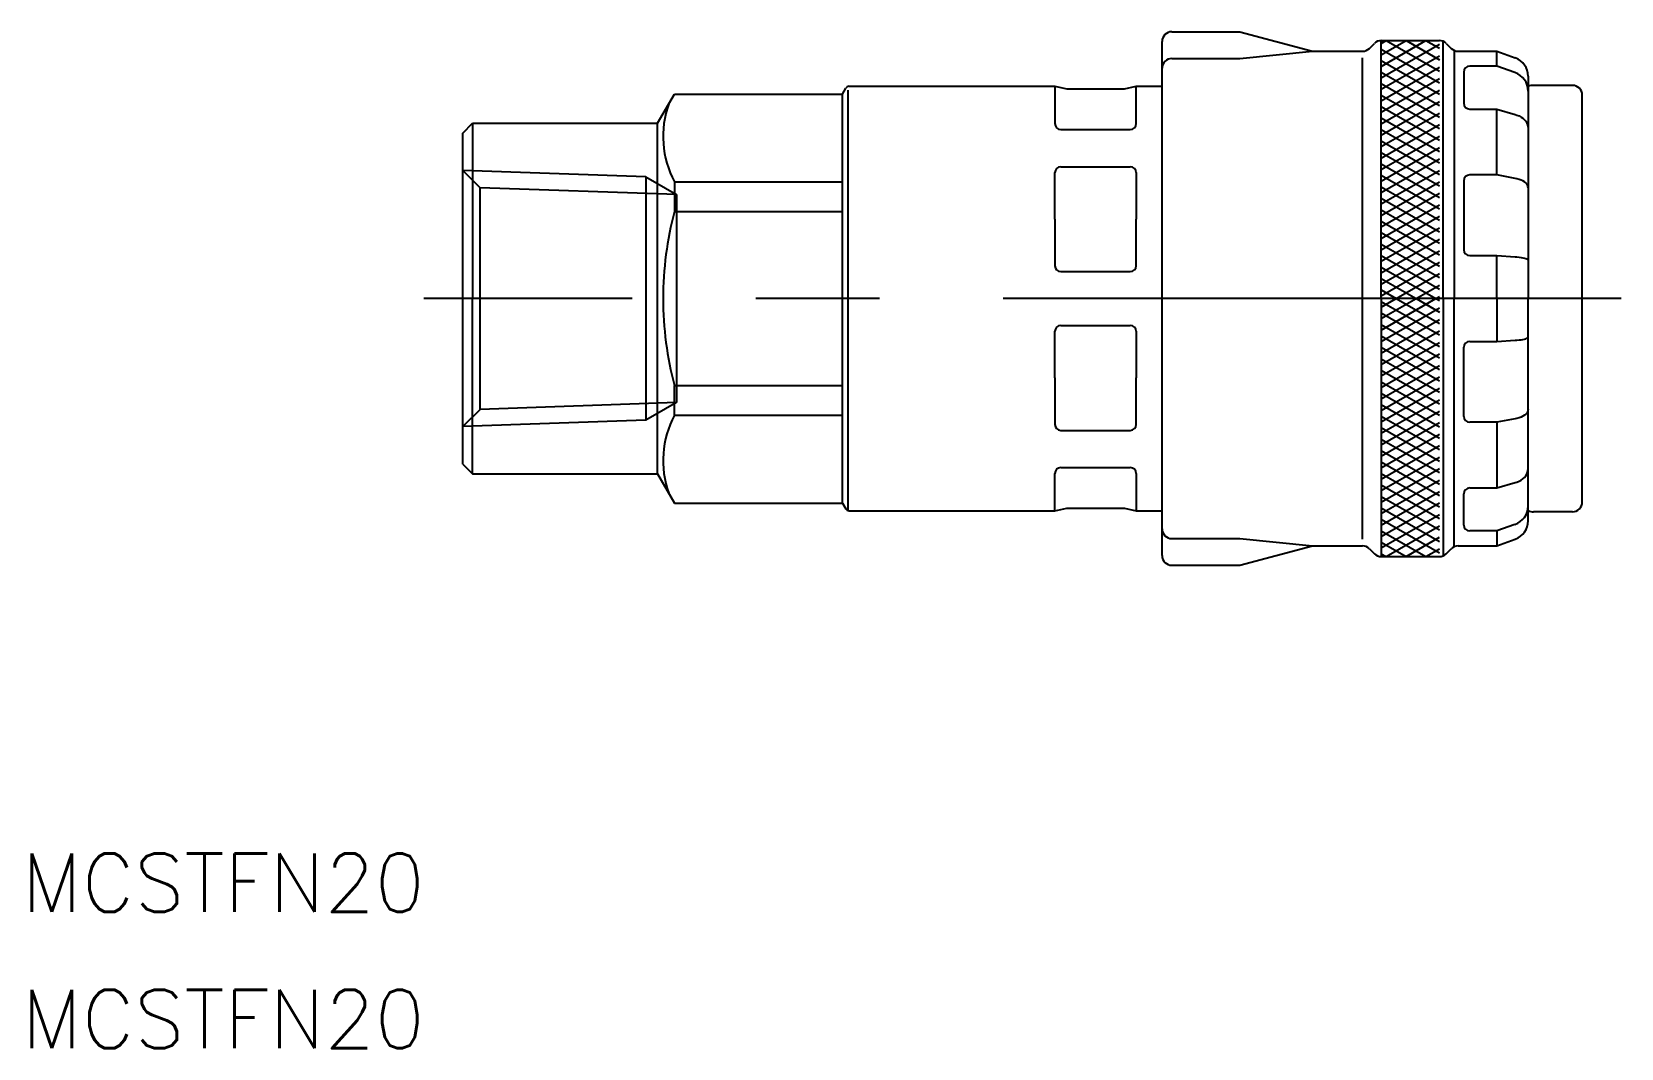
# Model space of a CAD drawing. Extents: x -22.1 to 59.5, y -38.5 to 13.7.
import ezdxf

# ---------------------------------------------------------------- set-up
doc = ezdxf.new("R2010")
doc.units = 0
doc.linetypes.add('CENTER', pattern=[50.8, 31.75, -6.35, 6.35, -6.35])
doc.linetypes.add('DASHED', pattern=[19.05, 12.7, -6.35])
doc.layers.get('0').update_dxf_attribs({"linetype": 'CONTINUOUS'})
doc.layers.add('CENTER', color=1, linetype='CENTER')
doc.styles.get("Standard").update_dxf_attribs({"font": 'txt.shx', "height": 3, "bigfont": 'bigfont.shx'})

msp = doc.modelspace()

# ---------------------------------------------------------------- linework, layer by layer
at = {"color": 7, "linetype": 'CONTINUOUS'}
for p, q in [((35.918, -13.2), (35.918, 13.2)), ((36.418, 13.7), (39.918, 13.7)), ((36.418, 13.7), (39.918, 13.7)), ((39.918, 13.7), (43.65, 12.7)), ((39.918, 13.7), (43.65, 12.7)), ((46.565, 12.846), (46.822, 13.104)), ((46.565, 12.846), (46.822, 13.104)), ((47.175, 0), (47.175, 13.25)), ((47.175, 13.25), (50.161, 13.25)), ((47.175, 13.25), (50.161, 13.25)), ((47.175, 13.103), (47.43, 13.25)), ((47.175, 12.514), (48.45, 13.25)), ((47.175, 11.925), (49.47, 13.25)), ((47.43, 13.25), (50.159, 11.674)), ((48.45, 13.25), (50.159, 12.263)), ((49.47, 13.25), (50.159, 12.852)), ((50.348, 0), (50.348, 13.214)), ((50.515, 13.104), (50.772, 12.846)), ((50.515, 13.104), (50.772, 12.846)), ((36.418, 12.325), (39.918, 12.325)), ((36.418, 12.325), (39.918, 12.325)), ((39.918, 12.325), (43.65, 12.7)), ((39.918, 12.325), (43.65, 12.7)), ((43.65, 12.7), (46.211, 12.7)), ((43.65, 12.7), (46.211, 12.7)), ((46.211, -12.36), (46.211, 12.357)), ((47.175, 11.337), (50.159, 13.059)), ((47.175, 0), (47.175, 12.853)), ((47.175, 12.808), (50.159, 11.086)), ((47.175, 10.748), (50.159, 12.47)), ((50.348, 0), (50.348, 12.897)), ((50.918, 12.7), (50.918, 0)), ((50.918, 12.604), (50.918, 0)), ((51.125, 12.7), (53.118, 12.7)), ((51.125, 12.7), (53.118, 12.7)), ((53.118, 11.934), (53.118, 12.7)), ((53.118, 11.934), (53.118, 12.7)), ((53.118, 12.7), (54.06, 12.357)), ((53.118, 12.7), (54.06, 12.357)), ((35.918, 11.825), (35.918, 11.825)), ((35.918, 11.825), (35.918, 11.825)), ((47.175, 12.219), (50.159, 10.497)), ((47.175, 10.159), (50.159, 11.881)), ((47.175, 11.63), (50.159, 9.908)), ((51.418, 11.634), (51.418, 10.029)), ((51.418, 11.634), (51.418, 10.029)), ((53.118, 11.934), (51.718, 11.934)), ((53.118, 11.934), (51.718, 11.934)), ((54.042, 11.602), (53.118, 11.934)), ((54.042, 11.602), (53.118, 11.934)), ((19.5, 10.5), (19.673, 10.8)), ((19.5, 10.5), (19.673, 10.8)), ((19.786, -10.891), (19.786, 10.7)), ((19.846, 10.9), (30.412, 10.9)), ((19.846, 10.9), (30.412, 10.9)), ((30.412, 10.9), (30.412, 8.982)), ((30.412, 10.9), (30.412, 8.982)), ((30.412, 10.9), (31.018, 10.773)), ((30.412, 10.9), (31.018, 10.773)), ((31.018, 10.773), (33.979, 10.773)), ((31.018, 10.773), (33.979, 10.773)), ((33.979, 10.773), (34.585, 10.9)), ((33.979, 10.773), (34.585, 10.9)), ((34.585, 8.982), (34.585, 10.9)), ((34.585, 8.982), (34.585, 10.9)), ((34.585, 10.9), (35.918, 10.9)), ((34.585, 10.9), (35.918, 10.9)), ((47.175, 9.57), (50.159, 11.293)), ((47.175, 11.042), (50.159, 9.319)), ((47.175, 8.981), (50.159, 10.704)), ((54.718, 11.417), (54.718, 0)), ((54.718, 11.417), (54.718, 0)), ((57, 10.95), (55, 10.95)), ((57, 10.95), (55, 10.95)), ((10, 9), (10.866, 10.5)), ((10, 9), (10.866, 10.5)), ((10.866, 10.5), (19.5, 10.5)), ((10.866, 10.5), (19.5, 10.5)), ((19.5, -10.5), (19.5, 10.5)), ((47.175, 10.453), (50.159, 8.73)), ((47.175, 8.392), (50.159, 10.115)), ((47.175, 9.864), (50.159, 8.141)), ((57.5, -10.45), (57.5, 10.45)), ((0, 8.5), (0.5, 9)), ((0, 8.5), (0.5, 9)), ((0.5, 9), (0.5, 0)), ((0.5, 9), (0.5, 0)), ((0.5, 9), (0.5, 0)), ((0.5, 9), (0.5, 0)), ((0.5, 9), (10, 9)), ((0.5, 9), (10, 9)), ((10, -9), (10, 9)), ((47.175, 7.803), (50.159, 9.526)), ((47.175, 9.275), (50.159, 7.552)), ((51.718, 9.729), (53.118, 9.729)), ((51.718, 9.729), (53.118, 9.729)), ((53.118, 6.35), (53.118, 9.729)), ((53.118, 6.35), (53.118, 9.729)), ((53.118, 9.729), (54.06, 9.453)), ((53.118, 9.729), (54.06, 9.453)), ((54.06, 9.453), (54.144, 9.426)), ((54.06, 9.453), (54.144, 9.426)), ((54.144, 9.426), (54.254, 9.38)), ((54.144, 9.426), (54.254, 9.38)), ((54.254, 9.38), (54.356, 9.323)), ((54.254, 9.38), (54.356, 9.323)), ((54.356, 9.323), (54.447, 9.257)), ((54.356, 9.323), (54.447, 9.257)), ((54.447, 9.257), (54.527, 9.183)), ((54.447, 9.257), (54.527, 9.183)), ((54.527, 9.183), (54.595, 9.102)), ((54.527, 9.183), (54.595, 9.102)), ((54.595, 9.102), (54.648, 9.015)), ((54.595, 9.102), (54.648, 9.015)), ((54.648, 9.015), (54.687, 8.923)), ((54.648, 9.015), (54.687, 8.923)), ((0, -8.5), (0, 8.5)), ((30.712, 8.682), (34.285, 8.682)), ((30.712, 8.682), (34.285, 8.682)), ((47.175, 7.214), (50.159, 8.937)), ((47.175, 8.686), (50.159, 6.963)), ((47.175, 6.625), (50.159, 8.348)), ((54.687, 8.923), (54.71, 8.829)), ((54.687, 8.923), (54.71, 8.829)), ((54.71, 8.829), (54.718, 8.733)), ((54.71, 8.829), (54.718, 8.733)), ((47.175, 8.097), (50.159, 6.374)), ((47.175, 6.036), (50.159, 7.759)), ((47.175, 7.508), (50.159, 5.785)), ((30.712, 6.768), (34.285, 6.768)), ((30.712, 6.768), (34.285, 6.768)), ((47.175, 5.448), (50.159, 7.17)), ((47.175, 6.919), (50.159, 5.197)), ((47.175, 4.859), (50.159, 6.581)), ((10.866, 5.991), (19.5, 5.991)), ((10.866, 5.991), (19.5, 5.991)), ((10.866, 5.991), (10.866, 4.472)), ((10.866, 5.991), (10.866, 4.472)), ((30.412, 4.075), (30.412, 6.468)), ((30.412, 4.075), (30.412, 6.468)), ((34.585, 6.468), (34.585, 4.075)), ((34.585, 6.468), (34.585, 4.075)), ((47.175, 6.33), (50.159, 4.608)), ((47.175, 4.27), (50.159, 5.993)), ((47.175, 5.741), (50.159, 4.019)), ((51.418, 6.05), (51.418, 2.505)), ((51.418, 6.05), (51.418, 2.505)), ((53.118, 6.35), (51.718, 6.35)), ((53.118, 6.35), (51.718, 6.35)), ((54.06, 6.17), (53.118, 6.35)), ((54.06, 6.17), (53.118, 6.35)), ((54.144, 6.152), (54.06, 6.17)), ((54.144, 6.152), (54.06, 6.17)), ((54.254, 6.122), (54.144, 6.152)), ((54.254, 6.122), (54.144, 6.152)), ((54.356, 6.085), (54.254, 6.122)), ((54.356, 6.085), (54.254, 6.122)), ((54.447, 6.042), (54.356, 6.085)), ((54.447, 6.042), (54.356, 6.085)), ((54.527, 5.994), (54.447, 6.042)), ((54.527, 5.994), (54.447, 6.042)), ((54.595, 5.941), (54.527, 5.994)), ((54.595, 5.941), (54.527, 5.994)), ((54.648, 5.884), (54.595, 5.941)), ((54.648, 5.884), (54.595, 5.941)), ((54.687, 5.824), (54.648, 5.884)), ((54.687, 5.824), (54.648, 5.884)), ((54.71, 5.763), (54.687, 5.824)), ((54.71, 5.763), (54.687, 5.824)), ((54.718, 5.7), (54.71, 5.763)), ((54.718, 5.7), (54.71, 5.763)), ((47.175, 3.681), (50.159, 5.404)), ((47.175, 5.153), (50.159, 3.43)), ((10.866, 4.472), (19.5, 4.472)), ((10.866, 4.472), (19.5, 4.472)), ((47.175, 3.092), (50.159, 4.815)), ((47.175, 4.564), (50.159, 2.841)), ((47.175, 2.503), (50.159, 4.226)), ((30.412, 4.075), (30.412, 1.683)), ((30.412, 4.075), (30.412, 1.683)), ((34.585, 1.683), (34.585, 4.075)), ((34.585, 1.683), (34.585, 4.075)), ((47.175, 3.975), (50.159, 2.252)), ((47.175, 1.914), (50.159, 3.637)), ((47.175, 3.386), (50.159, 1.663)), ((47.175, 1.325), (50.159, 3.048)), ((47.175, 2.797), (50.159, 1.074)), ((47.175, 0.736), (50.159, 2.459)), ((47.175, 2.208), (50.159, 0.485)), ((47.175, 0.148), (50.159, 1.87)), ((51.718, 2.205), (53.118, 2.205)), ((51.718, 2.205), (53.118, 2.205)), ((53.118, 0), (53.118, 2.205)), ((53.118, 0), (53.118, 2.205)), ((53.118, 2.205), (54.06, 2.143)), ((53.118, 2.205), (54.06, 2.143)), ((54.06, 2.143), (54.144, 2.137)), ((54.06, 2.143), (54.144, 2.137)), ((54.144, 2.137), (54.254, 2.126)), ((54.144, 2.137), (54.254, 2.126)), ((54.254, 2.126), (54.356, 2.113)), ((54.254, 2.126), (54.356, 2.113)), ((54.356, 2.113), (54.447, 2.098)), ((54.356, 2.113), (54.447, 2.098)), ((54.447, 2.098), (54.527, 2.082)), ((54.447, 2.098), (54.527, 2.082)), ((54.527, 2.082), (54.595, 2.063)), ((54.527, 2.082), (54.595, 2.063)), ((54.595, 2.063), (54.648, 2.043)), ((54.595, 2.063), (54.648, 2.043)), ((54.648, 2.043), (54.687, 2.023)), ((54.648, 2.043), (54.687, 2.023)), ((54.687, 2.023), (54.71, 2.001)), ((54.687, 2.023), (54.71, 2.001)), ((54.71, 2.001), (54.718, 1.98)), ((54.71, 2.001), (54.718, 1.98)), ((30.712, 1.383), (34.285, 1.383)), ((30.712, 1.383), (34.285, 1.383)), ((47.175, 1.619), (49.98, 0)), ((47.175, 1.03), (48.96, 0)), ((47.94, 0), (50.159, 1.281)), ((0.5, -9), (0.5, 0)), ((0.5, -9), (0.5, 0)), ((0.5, -9), (0.5, 0)), ((0.5, -9), (0.5, 0)), ((47.175, 0.441), (47.94, 0)), ((47.175, 0), (47.175, -12.853)), ((47.175, 0), (47.175, -13.25)), ((47.175, -0.441), (47.94, 0)), ((47.175, -1.03), (48.96, 0)), ((47.175, -1.619), (49.98, 0)), ((48.96, 0), (50.159, 0.692)), ((48.96, 0), (50.159, -0.692)), ((49.98, 0), (50.159, 0.104)), ((50.348, 0), (50.348, -12.897)), ((50.348, 0), (50.348, -13.214)), ((50.918, -12.604), (50.918, 0)), ((50.918, -12.7), (50.918, 0)), ((53.118, 0), (53.118, -2.205)), ((53.118, 0), (53.118, -2.205)), ((54.718, -11.417), (54.718, 0)), ((54.718, -11.417), (54.718, 0)), ((47.175, -0.148), (50.159, -1.87)), ((47.175, -2.208), (50.159, -0.485)), ((47.175, -0.736), (50.159, -2.459)), ((47.94, 0), (50.159, -1.281)), ((49.98, 0), (50.159, -0.104)), ((30.712, -1.383), (34.285, -1.383)), ((30.712, -1.383), (34.285, -1.383)), ((47.175, -2.797), (50.159, -1.074)), ((47.175, -1.325), (50.159, -3.048)), ((30.412, -4.075), (30.412, -1.683)), ((30.412, -4.075), (30.412, -1.683)), ((34.585, -1.683), (34.585, -4.075)), ((34.585, -1.683), (34.585, -4.075)), ((47.175, -3.386), (50.159, -1.663)), ((47.175, -1.914), (50.159, -3.637)), ((47.175, -3.975), (50.159, -2.252)), ((51.718, -2.205), (53.118, -2.205)), ((51.718, -2.205), (53.118, -2.205)), ((53.118, -2.205), (54.06, -2.143)), ((53.118, -2.205), (54.06, -2.143)), ((54.06, -2.143), (54.144, -2.137)), ((54.06, -2.143), (54.144, -2.137)), ((54.144, -2.137), (54.254, -2.126)), ((54.144, -2.137), (54.254, -2.126)), ((54.254, -2.126), (54.356, -2.113)), ((54.254, -2.126), (54.356, -2.113)), ((54.356, -2.113), (54.447, -2.098)), ((54.356, -2.113), (54.447, -2.098)), ((54.447, -2.098), (54.527, -2.082)), ((54.447, -2.098), (54.527, -2.082)), ((54.527, -2.082), (54.595, -2.063)), ((54.527, -2.082), (54.595, -2.063)), ((54.595, -2.063), (54.648, -2.043)), ((54.595, -2.063), (54.648, -2.043)), ((54.648, -2.043), (54.687, -2.023)), ((54.648, -2.043), (54.687, -2.023)), ((54.687, -2.023), (54.71, -2.001)), ((54.687, -2.023), (54.71, -2.001)), ((54.71, -2.001), (54.718, -1.98)), ((54.71, -2.001), (54.718, -1.98)), ((47.175, -2.503), (50.159, -4.226)), ((47.175, -4.564), (50.159, -2.841)), ((47.175, -3.092), (50.159, -4.815)), ((51.418, -6.05), (51.418, -2.505)), ((51.418, -6.05), (51.418, -2.505)), ((30.412, -4.075), (30.412, -6.468)), ((30.412, -4.075), (30.412, -6.468)), ((34.585, -6.468), (34.585, -4.075)), ((34.585, -6.468), (34.585, -4.075)), ((47.175, -5.153), (50.159, -3.43)), ((47.175, -3.681), (50.159, -5.404)), ((47.175, -5.741), (50.159, -4.019)), ((10.866, -4.472), (19.5, -4.472)), ((10.866, -4.472), (19.5, -4.472)), ((10.866, -5.991), (10.866, -4.472)), ((10.866, -5.991), (10.866, -4.472)), ((47.175, -4.27), (50.159, -5.993)), ((47.175, -6.33), (50.159, -4.608)), ((47.175, -4.859), (50.159, -6.581)), ((47.175, -6.919), (50.159, -5.197)), ((47.175, -5.448), (50.159, -7.17)), ((54.718, -5.7), (54.71, -5.763)), ((54.718, -5.7), (54.71, -5.763)), ((10.866, -5.991), (19.5, -5.991)), ((10.866, -5.991), (19.5, -5.991)), ((47.175, -7.508), (50.159, -5.785)), ((47.175, -6.036), (50.159, -7.759)), ((47.175, -8.097), (50.159, -6.374)), ((53.118, -6.35), (51.718, -6.35)), ((53.118, -6.35), (51.718, -6.35)), ((54.06, -6.17), (53.118, -6.35)), ((54.06, -6.17), (53.118, -6.35)), ((53.118, -6.35), (53.118, -9.729)), ((53.118, -6.35), (53.118, -9.729)), ((54.144, -6.152), (54.06, -6.17)), ((54.144, -6.152), (54.06, -6.17)), ((54.254, -6.122), (54.144, -6.152)), ((54.254, -6.122), (54.144, -6.152)), ((54.356, -6.085), (54.254, -6.122)), ((54.356, -6.085), (54.254, -6.122)), ((54.447, -6.042), (54.356, -6.085)), ((54.447, -6.042), (54.356, -6.085)), ((54.527, -5.994), (54.447, -6.042)), ((54.527, -5.994), (54.447, -6.042)), ((54.595, -5.941), (54.527, -5.994)), ((54.595, -5.941), (54.527, -5.994)), ((54.648, -5.884), (54.595, -5.941)), ((54.648, -5.884), (54.595, -5.941)), ((54.687, -5.824), (54.648, -5.884)), ((54.687, -5.824), (54.648, -5.884)), ((54.71, -5.763), (54.687, -5.824)), ((54.71, -5.763), (54.687, -5.824)), ((30.712, -6.768), (34.285, -6.768)), ((30.712, -6.768), (34.285, -6.768)), ((47.175, -6.625), (50.159, -8.348)), ((47.175, -8.686), (50.159, -6.963)), ((47.175, -7.214), (50.159, -8.937)), ((47.175, -9.275), (50.159, -7.552)), ((47.175, -7.803), (50.159, -9.526)), ((47.175, -9.864), (50.159, -8.141)), ((0, -8.5), (0.5, -9)), ((0, -8.5), (0.5, -9)), ((30.712, -8.682), (34.285, -8.682)), ((30.712, -8.682), (34.285, -8.682)), ((47.175, -8.392), (50.159, -10.115)), ((47.175, -10.453), (50.159, -8.73)), ((54.648, -9.015), (54.687, -8.923)), ((54.648, -9.015), (54.687, -8.923)), ((54.687, -8.923), (54.71, -8.829)), ((54.687, -8.923), (54.71, -8.829)), ((54.71, -8.829), (54.718, -8.733)), ((54.71, -8.829), (54.718, -8.733)), ((0.5, -9), (10, -9)), ((0.5, -9), (10, -9)), ((10, -9), (10.866, -10.5)), ((10, -9), (10.866, -10.5)), ((30.412, -10.9), (30.412, -8.982)), ((30.412, -10.9), (30.412, -8.982)), ((34.585, -8.982), (34.585, -10.9)), ((34.585, -8.982), (34.585, -10.9)), ((47.175, -8.981), (50.159, -10.704)), ((47.175, -11.042), (50.159, -9.319)), ((47.175, -9.57), (50.159, -11.293)), ((51.718, -9.729), (53.118, -9.729)), ((51.718, -9.729), (53.118, -9.729)), ((53.118, -9.729), (54.06, -9.453)), ((53.118, -9.729), (54.06, -9.453)), ((54.06, -9.453), (54.144, -9.426)), ((54.06, -9.453), (54.144, -9.426)), ((54.144, -9.426), (54.254, -9.38)), ((54.144, -9.426), (54.254, -9.38)), ((54.254, -9.38), (54.356, -9.323)), ((54.254, -9.38), (54.356, -9.323)), ((54.356, -9.323), (54.447, -9.257)), ((54.356, -9.323), (54.447, -9.257)), ((54.447, -9.257), (54.527, -9.183)), ((54.447, -9.257), (54.527, -9.183)), ((54.527, -9.183), (54.595, -9.102)), ((54.527, -9.183), (54.595, -9.102)), ((54.595, -9.102), (54.648, -9.015)), ((54.595, -9.102), (54.648, -9.015)), ((10.866, -10.5), (19.5, -10.5)), ((10.866, -10.5), (19.5, -10.5)), ((19.5, -10.5), (19.673, -10.8)), ((19.5, -10.5), (19.673, -10.8)), ((47.175, -11.63), (50.159, -9.908)), ((47.175, -10.159), (50.159, -11.881)), ((47.175, -12.219), (50.159, -10.497)), ((51.418, -11.634), (51.418, -10.029)), ((51.418, -11.634), (51.418, -10.029)), ((19.846, -10.9), (30.412, -10.9)), ((19.846, -10.9), (30.412, -10.9)), ((30.412, -10.9), (31.018, -10.773)), ((30.412, -10.9), (31.018, -10.773)), ((31.018, -10.773), (33.979, -10.773)), ((31.018, -10.773), (33.979, -10.773)), ((33.979, -10.773), (34.585, -10.9)), ((33.979, -10.773), (34.585, -10.9)), ((34.585, -10.9), (35.918, -10.9)), ((34.585, -10.9), (35.918, -10.9)), ((47.175, -10.748), (50.159, -12.47)), ((47.175, -12.808), (50.159, -11.086)), ((47.175, -11.337), (50.159, -13.059)), ((57, -10.95), (55, -10.95)), ((57, -10.95), (55, -10.95)), ((35.918, -11.825), (35.918, -11.825)), ((35.918, -11.825), (35.918, -11.825)), ((47.175, -11.925), (49.47, -13.25)), ((47.43, -13.25), (50.159, -11.674)), ((53.118, -11.934), (51.718, -11.934)), ((53.118, -11.934), (51.718, -11.934)), ((54.042, -11.602), (53.118, -11.934)), ((54.042, -11.602), (53.118, -11.934)), ((53.118, -11.934), (53.118, -12.7)), ((53.118, -11.934), (53.118, -12.7)), ((36.418, -12.325), (39.918, -12.325)), ((36.418, -12.325), (39.918, -12.325)), ((39.918, -12.325), (43.65, -12.7)), ((39.918, -12.325), (43.65, -12.7)), ((39.918, -13.7), (43.65, -12.7)), ((39.918, -13.7), (43.65, -12.7)), ((43.65, -12.7), (46.211, -12.7)), ((43.65, -12.7), (46.211, -12.7)), ((46.565, -12.846), (46.822, -13.104)), ((46.565, -12.846), (46.822, -13.104)), ((47.175, -12.514), (48.45, -13.25)), ((48.45, -13.25), (50.159, -12.263)), ((49.47, -13.25), (50.159, -12.852)), ((50.515, -13.104), (50.772, -12.846)), ((50.515, -13.104), (50.717, -12.902)), ((51.125, -12.7), (53.118, -12.7)), ((51.125, -12.7), (53.118, -12.7)), ((53.118, -12.7), (54.06, -12.357)), ((53.118, -12.7), (54.06, -12.357)), ((36.418, -13.7), (39.918, -13.7)), ((36.418, -13.7), (39.918, -13.7)), ((47.175, -13.103), (47.43, -13.25)), ((47.175, -13.25), (50.161, -13.25)), ((47.175, -13.25), (50.161, -13.25))]:
    msp.add_line(p, q, dxfattribs=at)
at = {"color": 3, "linetype": 'DASHED'}
for p, q in [((9.4, 6.25), (0, 6.579)), ((0.887, 5.692), (0, 6.579)), ((9.4, 6.25), (9.4, -6.25)), ((9.4, 6.25), (10.978, 5.339)), ((0.887, -5.692), (0.887, 5.692)), ((10.978, 5.339), (0.887, 5.692)), ((10.978, 5.339), (10.978, -5.339)), ((0.887, -5.692), (0, -6.579)), ((10.978, -5.339), (0.887, -5.692)), ((10.978, -5.339), (9.4, -6.25)), ((9.4, -6.25), (0, -6.579))]:
    msp.add_line(p, q, dxfattribs=at)
at = {"color": 7, "linetype": 'CONTINUOUS'}
for centre, radius, start, end in [((36.418, 13.2), 0.5, 90, 180), ((36.418, 13.2), 0.5, 90, 180), ((47.175, 12.75), 0.5, 90, 135), ((47.175, 12.75), 0.5, 90, 135), ((50.161, 12.75), 0.5, 45, 90), ((50.161, 12.75), 0.5, 45, 90), ((36.418, 11.825), 0.5, 90, 180), ((36.418, 11.825), 0.5, 90, 180), ((46.211, 13.2), 0.5, 270, 315), ((46.211, 13.2), 0.5, 270, 315), ((51.125, 13.2), 0.5, 225, 270), ((51.125, 13.2), 0.5, 225, 270), ((53.718, 11.417), 1, 0, 70), ((53.718, 11.417), 1, 0, 70), ((51.718, 11.634), 0.3, 90, 180), ((51.718, 11.634), 0.3, 90, 180), ((53.718, 10.655), 1, 0, 71.11828), ((53.718, 10.655), 1, 0, 71.11828), ((19.846, 10.7), 0.2, 90, 150), ((19.846, 10.7), 0.2, 90, 150), ((55, 10.25), 0.7, 90, 113.72319), ((55, 10.25), 0.7, 90, 113.72319), ((57, 10.45), 0.5, 0, 90), ((57, 10.45), 0.5, 0, 90), ((15.282, 8.324), 4.994, 160.3924, 207.8451), ((15.282, 8.324), 4.994, 160.3924, 207.8451), ((51.718, 10.029), 0.3, 180, 270), ((51.718, 10.029), 0.3, 180, 270), ((30.712, 8.982), 0.3, 180, 270), ((30.712, 8.982), 0.3, 180, 270), ((34.285, 8.982), 0.3, 270, 0), ((34.285, 8.982), 0.3, 270, 0), ((30.712, 6.468), 0.3, 90, 180), ((30.712, 6.468), 0.3, 90, 180), ((34.285, 6.468), 0.3, 0, 90), ((34.285, 6.468), 0.3, 0, 90), ((51.718, 6.05), 0.3, 90, 180), ((51.718, 6.05), 0.3, 90, 180), ((27.898, 0), 17.609, 165.28767, 180), ((27.898, 0), 17.609, 165.28767, 180), ((51.718, 2.505), 0.3, 180, 270), ((51.718, 2.505), 0.3, 180, 270), ((30.712, 1.683), 0.3, 180, 270), ((30.712, 1.683), 0.3, 180, 270), ((34.285, 1.683), 0.3, 270, 0), ((34.285, 1.683), 0.3, 270, 0), ((27.898, 0), 17.609, 180, 194.71233), ((27.898, 0), 17.609, 180, 194.71233), ((30.712, -1.683), 0.3, 90, 180), ((30.712, -1.683), 0.3, 90, 180), ((34.285, -1.683), 0.3, 0, 90), ((34.285, -1.683), 0.3, 0, 90), ((51.718, -2.505), 0.3, 90, 180), ((51.718, -2.505), 0.3, 90, 180), ((15.282, -8.324), 4.994, 152.1549, 199.6076), ((15.282, -8.324), 4.994, 152.1549, 199.6076), ((30.712, -6.468), 0.3, 180, 270), ((30.712, -6.468), 0.3, 180, 270), ((34.285, -6.468), 0.3, 270, 0), ((34.285, -6.468), 0.3, 270, 0), ((51.718, -6.05), 0.3, 180, 270), ((51.718, -6.05), 0.3, 180, 270), ((30.712, -8.982), 0.3, 90, 180), ((30.712, -8.982), 0.3, 90, 180), ((34.285, -8.982), 0.3, 0, 90), ((34.285, -8.982), 0.3, 0, 90), ((51.718, -10.029), 0.3, 90, 180), ((51.718, -10.029), 0.3, 90, 180), ((57, -10.45), 0.5, 270, 0), ((57, -10.45), 0.5, 270, 0), ((19.846, -10.7), 0.2, 210, 270), ((19.846, -10.7), 0.2, 210, 270), ((53.718, -10.655), 1, 288.88172, 0), ((53.718, -10.655), 1, 288.88172, 0), ((53.718, -11.417), 1, 290, 0), ((53.718, -11.417), 1, 290, 0), ((55, -10.25), 0.7, 246.27681, 270), ((55, -10.25), 0.7, 246.27681, 270), ((36.418, -11.825), 0.5, 180, 270), ((36.418, -11.825), 0.5, 180, 270), ((51.718, -11.634), 0.3, 180, 270), ((51.718, -11.634), 0.3, 180, 270), ((46.211, -13.2), 0.5, 45, 90), ((46.211, -13.2), 0.5, 45, 90), ((51.125, -13.2), 0.5, 90, 135), ((51.125, -13.2), 0.5, 90, 135), ((36.418, -13.2), 0.5, 180, 270), ((36.418, -13.2), 0.5, 180, 270), ((47.175, -12.75), 0.5, 225, 270), ((47.175, -12.75), 0.5, 225, 270), ((50.161, -12.75), 0.5, 270, 315), ((50.161, -12.75), 0.5, 270, 315)]:
    msp.add_arc(centre, radius, start, end, dxfattribs=at)
at = {"layer": 'CENTER', "color": 1, "linetype": 'CENTER'}
msp.add_line((59.5, 0), (-2, 0), dxfattribs=at)

# ---------------------------------------------------------------- texts
at = {"color": 7, "linetype": 'CONTINUOUS'}
for p in [(-22.653, -31.5), (-22.653, -38.5)]:
    msp.add_text('MCSTFN20', height=3, dxfattribs=at).set_placement(p)

doc.saveas('drawing.dxf')
